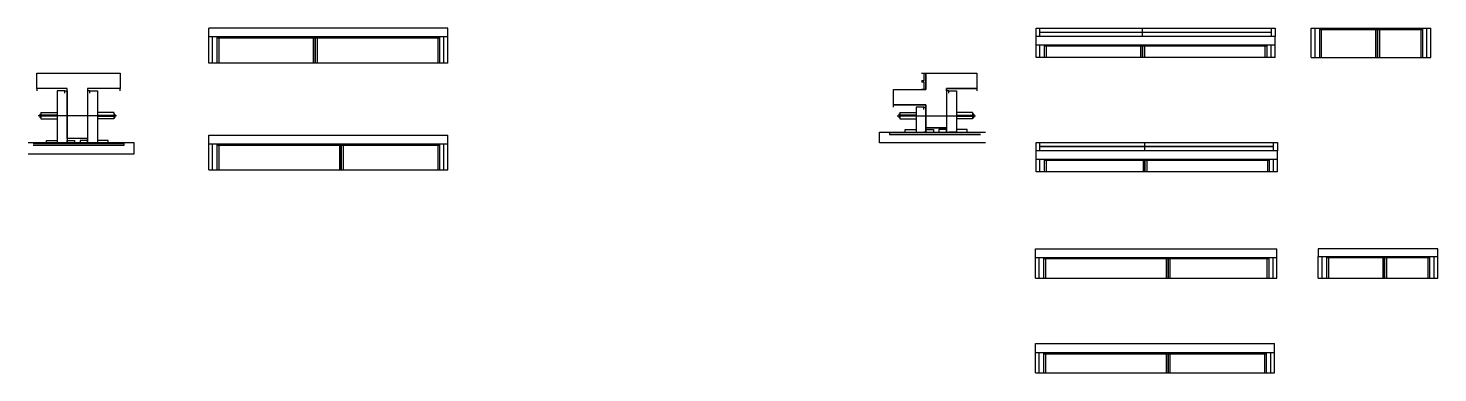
# Model space of a CAD drawing. Header units: metres. Extents: x 166 to 2761, y 11651 to 12285.
import ezdxf

# ---------------------------------------------------------------- set-up
doc = ezdxf.new("R2010")
doc.units = ezdxf.units.M
for name, color, linetype in [('barrote', 7, 'Continuous'), ('CONCRETO', 7, 'Continuous'), ('COTA', 7, 'Continuous'), ('Madeira', 7, 'Continuous'), ('Painéis', 7, 'Continuous'), ('SARR_2.2x7', 7, 'Continuous'), ('SARR_3.5x7', 7, 'Continuous'), ('SCO-___-LAJ', 7, 'Continuous'), ('TENSOR', 7, 'Continuous')]:
    doc.layers.add(name, color=color, linetype=linetype)

msp = doc.modelspace()

# ---------------------------------------------------------------- linework, layer by layer
at = {"color": 7, "lineweight": 25}
for p, q in [((187.7, 12127.1), (187.7, 12121.1)), ((187.7, 12127.1), (189.7, 12127.1)), ((189.7, 12121.1), (187.7, 12121.1)), ((189.7, 12130.1), (189.7, 12118.1)), ((189.7, 12130.1), (219.7, 12130.1)), ((219.7, 12125.1), (189.7, 12125.1)), ((219.7, 12123.1), (189.7, 12123.1)), ((323.7, 12130.1), (293.7, 12130.1)), ((293.7, 12125.1), (323.7, 12125.1)), ((293.7, 12123.1), (323.7, 12123.1)), ((323.7, 12130.1), (323.7, 12118.1)), ((323.7, 12127.1), (325.7, 12127.1)), ((323.7, 12121.1), (325.7, 12121.1)), ((325.7, 12127.1), (325.7, 12121.1)), ((1769, 12127.1), (1769, 12121.1)), ((1771, 12127.1), (1769, 12127.1)), ((1771, 12121.1), (1769, 12121.1)), ((1771, 12130.1), (1771, 12118.1)), ((1771, 12130.1), (1801, 12130.1)), ((1801, 12125.1), (1771, 12125.1)), ((1801, 12123.1), (1771, 12123.1)), ((1905, 12130.1), (1875, 12130.1)), ((1875, 12125.1), (1905, 12125.1)), ((1875, 12123.1), (1905, 12123.1)), ((1905, 12130.1), (1905, 12118.1)), ((1907, 12127.1), (1905, 12127.1)), ((1905, 12121.1), (1907, 12121.1)), ((1907, 12127.1), (1907, 12121.1)), ((189.7, 12118.1), (219.7, 12118.1)), ((323.7, 12118.1), (293.7, 12118.1)), ((1771, 12118.1), (1801, 12118.1)), ((1905, 12118.1), (1875, 12118.1))]:
    msp.add_line(p, q, dxfattribs=at)
at = {"layer": 'barrote', "color": 7, "lineweight": 25}
for points in [[(1928.5, 12074.1), (1733.3, 12074.1), (1733.3, 12094.1), (1928.5, 12094.1)], [(166.2, 12054.1), (361.4, 12054.1), (361.4, 12074.1), (166.2, 12074.1)]]:
    msp.add_lwpolyline(points, dxfattribs=at)
at = {"layer": 'CONCRETO', "color": 7, "lineweight": 25}
for points in [[(182.1, 12174.1), (182.1, 12202.1), (335.7, 12202.1), (335.7, 12174.1), (275.7, 12174.1), (275.7, 12082.1), (237.7, 12082.1), (237.7, 12174.1)], [(1912.6, 12202.1), (1912.6, 12174.1), (1857, 12174.1), (1857, 12102.1), (1819, 12102.1), (1819, 12144.1), (1759, 12144.1), (1759, 12172.1), (1819, 12172.1), (1819, 12202.1), (1912.6, 12202.1)]]:
    msp.add_lwpolyline(points, dxfattribs=at)
at = {"layer": 'COTA', "color": 7, "lineweight": 25}
for p, q in [((938.6, 12284.9), (498.6, 12284.9)), ((498.6, 12268.9), (498.6, 12284.9)), ((938.6, 12268.9), (938.6, 12284.9)), ((2461.7, 12269.9), (2021.7, 12269.9)), ((2021.7, 12253.9), (2021.7, 12269.9)), ((2461.7, 12253.9), (2461.7, 12269.9)), ((498.6, 12088.3), (938.6, 12088.3)), ((498.6, 12072.3), (498.6, 12088.3)), ((938.6, 12072.3), (938.6, 12088.3)), ((2466.2, 12059.8), (2021.7, 12059.8)), ((2021.7, 12043.8), (2021.7, 12059.8)), ((2466.2, 12043.8), (2466.2, 12059.8)), ((2020.7, 11879.5), (2465.2, 11879.5)), ((2020.7, 11863.5), (2020.7, 11879.5)), ((2465.2, 11863.5), (2465.2, 11879.5)), ((2761.4, 11879.5), (2541.4, 11879.5)), ((2541.4, 11879.5), (2541.4, 11865.5)), ((2761.4, 11865.5), (2761.4, 11879.5)), ((2020.7, 11705.5), (2460.7, 11705.5)), ((2020.7, 11688.5), (2020.7, 11705.5)), ((2460.7, 11688.5), (2460.7, 11705.5))]:
    msp.add_line(p, q, dxfattribs=at)
at = {"layer": 'Madeira', "color": 7, "lineweight": 25}
for points in [[(1811, 12202.1), (1815.4, 12202.1), (1815.4, 12188.1), (1811, 12188.1)], [(1811, 12186.1), (1815.4, 12186.1), (1815.4, 12172.1), (1811, 12172.1)], [(233.7, 12165.7), (233.7, 12170.1), (219.7, 12170.1), (219.7, 12165.7)], [(233.7, 12170.1), (219.7, 12170.1), (219.7, 12074.1), (233.7, 12074.1)], [(279.7, 12165.7), (279.7, 12170.1), (293.7, 12170.1), (293.7, 12165.7)], [(279.7, 12170.1), (293.7, 12170.1), (293.7, 12074.1), (279.7, 12074.1)], [(1861, 12165.7), (1861, 12170.1), (1875, 12170.1), (1875, 12165.7)], [(1861, 12170.1), (1875, 12170.1), (1875, 12094.1), (1861, 12094.1)], [(1815, 12135.7), (1815, 12140.1), (1801, 12140.1), (1801, 12135.7)], [(1815, 12140.1), (1801, 12140.1), (1801, 12094.1), (1815, 12094.1)], [(1781, 12094.1), (1781, 12098.5), (1801, 12098.5), (1801, 12094.1)], [(1819, 12094.1), (1819, 12098.5), (1833, 12098.5), (1833, 12094.1)], [(1857, 12094.1), (1857, 12098.5), (1843, 12098.5), (1843, 12094.1)], [(1895, 12094.1), (1895, 12098.5), (1875, 12098.5), (1875, 12094.1)], [(199.7, 12074.1), (199.7, 12078.5), (219.7, 12078.5), (219.7, 12074.1)], [(237.7, 12074.1), (237.7, 12078.5), (251.7, 12078.5), (251.7, 12074.1)], [(275.7, 12074.1), (275.7, 12078.5), (261.7, 12078.5), (261.7, 12074.1)], [(313.7, 12074.1), (313.7, 12078.5), (293.7, 12078.5), (293.7, 12074.1)]]:
    msp.add_lwpolyline(points, dxfattribs=at)
at = {"layer": 'Painéis', "color": 7, "lineweight": 25}
for p, q in [((2021.7, 12269.9), (2021.7, 12284.9)), ((2021.7, 12284.9), (2461.7, 12284.9)), ((2217.7, 12269.9), (2217.7, 12284.9)), ((2461.7, 12284.9), (2461.7, 12269.9)), ((2528.4, 12284.9), (2748.4, 12284.9)), ((2528.4, 12230.9), (2528.4, 12284.9)), ((2650.4, 12230.9), (2650.4, 12284.9)), ((2748.4, 12230.9), (2748.4, 12284.9)), ((938.6, 12268.9), (498.6, 12268.9)), ((498.6, 12220.9), (498.6, 12268.9)), ((694.6, 12220.9), (694.6, 12268.9)), ((938.6, 12220.9), (938.6, 12268.9)), ((2461.7, 12269.9), (2021.7, 12269.9)), ((2461.7, 12253.9), (2021.7, 12253.9)), ((2021.7, 12230.9), (2021.7, 12253.9)), ((2217.7, 12230.9), (2217.7, 12253.9)), ((2461.7, 12230.9), (2461.7, 12253.9)), ((2461.7, 12230.9), (2021.7, 12230.9)), ((2528.4, 12230.9), (2748.4, 12230.9)), ((938.6, 12220.9), (498.6, 12220.9)), ((498.6, 12072.3), (938.6, 12072.3)), ((498.6, 12024.3), (498.6, 12072.3)), ((742.6, 12024.3), (742.6, 12072.3)), ((938.6, 12024.3), (938.6, 12072.3)), ((2021.7, 12059.8), (2021.7, 12074.8)), ((2021.7, 12074.8), (2466.2, 12074.8)), ((2222.2, 12059.8), (2222.2, 12074.8)), ((2466.2, 12074.8), (2466.2, 12059.8)), ((2466.2, 12059.8), (2021.7, 12059.8)), ((2466.2, 12043.8), (2021.7, 12043.8)), ((2021.7, 12020.8), (2021.7, 12043.8)), ((2222.2, 12020.8), (2222.2, 12043.8)), ((2466.2, 12020.8), (2466.2, 12043.8)), ((498.6, 12024.3), (938.6, 12024.3)), ((2466.2, 12020.8), (2021.7, 12020.8)), ((2020.7, 11863.5), (2465.2, 11863.5)), ((2020.7, 11825.5), (2020.7, 11863.5)), ((2264.7, 11825.5), (2264.7, 11863.5)), ((2465.2, 11825.5), (2465.2, 11863.5)), ((2541.4, 11865.5), (2761.4, 11865.5)), ((2541.4, 11825.5), (2541.4, 11865.5)), ((2663.4, 11825.5), (2663.4, 11865.5)), ((2761.4, 11825.5), (2761.4, 11865.5)), ((2020.7, 11825.5), (2465.2, 11825.5)), ((2541.4, 11825.5), (2761.4, 11825.5)), ((2020.7, 11688.5), (2460.7, 11688.5)), ((2020.7, 11651.5), (2020.7, 11688.5)), ((2264.7, 11651.5), (2264.7, 11688.5)), ((2460.7, 11651.5), (2460.7, 11688.5)), ((2020.7, 11651.5), (2460.7, 11651.5))]:
    msp.add_line(p, q, dxfattribs=at)
for points in [[(1815.4, 12202.1), (1819, 12202.1), (1819, 12172.1), (1815.4, 12172.1)], [(237.7, 12170.1), (237.7, 12174.1), (182.1, 12174.1), (182.1, 12170.1)], [(335.7, 12170.1), (335.7, 12174.1), (275.7, 12174.1), (275.7, 12170.1)], [(1857, 12170.1), (1857, 12174.1), (1912.6, 12174.1), (1912.6, 12170.1)], [(233.7, 12170.1), (237.7, 12170.1), (237.7, 12074.1), (233.7, 12074.1)], [(279.7, 12170.1), (275.7, 12170.1), (275.7, 12074.1), (279.7, 12074.1)], [(1861, 12170.1), (1857, 12170.1), (1857, 12094.1), (1861, 12094.1)], [(1759, 12140.1), (1759, 12144.1), (1819, 12144.1), (1819, 12140.1)], [(1815, 12140.1), (1819, 12140.1), (1819, 12094.1), (1815, 12094.1)], [(1819, 12098.5), (1819, 12102.1), (1857, 12102.1), (1857, 12098.5)], [(275.7, 12078.5), (275.7, 12082.1), (237.7, 12082.1), (237.7, 12078.5)]]:
    msp.add_lwpolyline(points, dxfattribs=at)
at = {"layer": 'SARR_2.2x7', "color": 7, "lineweight": 25}
for p, q in [((2028.7, 12269.9), (2028.7, 12284.9)), ((2028.7, 12277.9), (2454.7, 12277.9)), ((2454.7, 12276.9), (2028.7, 12276.9)), ((2454.7, 12284.9), (2454.7, 12269.9)), ((2535.4, 12230.9), (2535.4, 12284.9)), ((2543.4, 12282.7), (2650.4, 12282.7)), ((2650.4, 12282.7), (2733.4, 12282.7)), ((2741.4, 12230.9), (2741.4, 12284.9)), ((505.6, 12220.9), (505.6, 12268.9)), ((694.6, 12266.7), (513.6, 12266.7)), ((923.6, 12266.7), (694.6, 12266.7)), ((931.6, 12220.9), (931.6, 12268.9)), ((2028.7, 12230.9), (2028.7, 12253.9)), ((2217.7, 12251.7), (2036.7, 12251.7)), ((2446.7, 12251.7), (2217.7, 12251.7)), ((2454.7, 12230.9), (2454.7, 12253.9)), ((505.6, 12024.3), (505.6, 12072.3)), ((513.6, 12070.1), (742.6, 12070.1)), ((742.6, 12070.1), (923.6, 12070.1)), ((931.6, 12024.3), (931.6, 12072.3)), ((2028.7, 12059.8), (2028.7, 12074.8)), ((2028.7, 12067.8), (2459.2, 12067.8)), ((2459.2, 12059.8), (2459.2, 12074.8)), ((2459.2, 12066.8), (2028.7, 12066.8)), ((2028.7, 12020.8), (2028.7, 12043.8)), ((2459.2, 12020.8), (2459.2, 12043.8)), ((2222.2, 12041.6), (2036.7, 12041.6)), ((2451.2, 12041.6), (2222.2, 12041.6)), ((2027.7, 11825.5), (2027.7, 11863.5)), ((2035.7, 11861.3), (2264.7, 11861.3)), ((2264.7, 11861.3), (2450.2, 11861.3)), ((2458.2, 11825.5), (2458.2, 11863.5)), ((2548.4, 11825.5), (2548.4, 11865.5)), ((2556.4, 11863.3), (2663.4, 11863.3)), ((2663.4, 11863.3), (2746.4, 11863.3)), ((2754.4, 11825.5), (2754.4, 11865.5)), ((2027.7, 11651.5), (2027.7, 11688.5)), ((2035.7, 11686.3), (2264.7, 11686.3)), ((2264.7, 11686.3), (2445.7, 11686.3)), ((2453.7, 11651.5), (2453.7, 11688.5))]:
    msp.add_line(p, q, dxfattribs=at)
at = {"layer": 'SARR_3.5x7', "color": 7, "lineweight": 25}
for p, q in [((2543.4, 12284.9), (2543.4, 12230.9)), ((2546.9, 12282.7), (2546.9, 12230.9)), ((2646.9, 12282.7), (2646.9, 12230.9)), ((2650.4, 12282.7), (2650.4, 12230.9)), ((2653.9, 12282.7), (2653.9, 12230.9)), ((2729.9, 12282.7), (2729.9, 12230.9)), ((2733.4, 12284.9), (2733.4, 12230.9)), ((513.6, 12268.9), (513.6, 12220.9)), ((517.1, 12266.7), (517.1, 12220.9)), ((691.1, 12266.7), (691.1, 12220.9)), ((694.6, 12266.7), (694.6, 12220.9)), ((698.1, 12266.7), (698.1, 12220.9)), ((920.1, 12266.7), (920.1, 12220.9)), ((923.6, 12268.9), (923.6, 12220.9)), ((2036.7, 12253.9), (2036.7, 12230.9)), ((2040.2, 12251.7), (2040.2, 12230.9)), ((2214.2, 12251.7), (2214.2, 12230.9)), ((2217.7, 12251.7), (2217.7, 12230.9)), ((2221.2, 12251.7), (2221.2, 12230.9)), ((2443.2, 12251.7), (2443.2, 12230.9)), ((2446.7, 12253.9), (2446.7, 12230.9)), ((2040.2, 12230.9), (2036.7, 12230.9)), ((2217.7, 12230.9), (2214.2, 12230.9)), ((2221.2, 12230.9), (2217.7, 12230.9)), ((2446.7, 12230.9), (2443.2, 12230.9)), ((2543.4, 12230.9), (2546.9, 12230.9)), ((2646.9, 12230.9), (2650.4, 12230.9)), ((2650.4, 12230.9), (2653.9, 12230.9)), ((2729.9, 12230.9), (2733.4, 12230.9)), ((517.1, 12220.9), (513.6, 12220.9)), ((694.6, 12220.9), (691.1, 12220.9)), ((698.1, 12220.9), (694.6, 12220.9)), ((923.6, 12220.9), (920.1, 12220.9)), ((513.6, 12072.3), (513.6, 12024.3)), ((517.1, 12070.1), (517.1, 12024.3)), ((739.1, 12070.1), (739.1, 12024.3)), ((742.6, 12070.1), (742.6, 12024.3)), ((746.1, 12070.1), (746.1, 12024.3)), ((920.1, 12070.1), (920.1, 12024.3)), ((923.6, 12072.3), (923.6, 12024.3)), ((2036.7, 12043.8), (2036.7, 12020.8)), ((2451.2, 12043.8), (2451.2, 12020.8)), ((513.6, 12024.3), (517.1, 12024.3)), ((739.1, 12024.3), (742.6, 12024.3)), ((742.6, 12024.3), (746.1, 12024.3)), ((920.1, 12024.3), (923.6, 12024.3)), ((2040.2, 12020.8), (2036.7, 12020.8)), ((2040.2, 12041.6), (2040.2, 12020.8)), ((2218.7, 12041.6), (2218.7, 12020.8)), ((2222.2, 12020.8), (2218.7, 12020.8)), ((2222.2, 12041.6), (2222.2, 12020.8)), ((2225.7, 12020.8), (2222.2, 12020.8)), ((2225.7, 12041.6), (2225.7, 12020.8)), ((2447.7, 12041.6), (2447.7, 12020.8)), ((2451.2, 12020.8), (2447.7, 12020.8)), ((2035.7, 11863.5), (2035.7, 11825.5)), ((2039.2, 11861.3), (2039.2, 11825.5)), ((2261.2, 11861.3), (2261.2, 11825.5)), ((2264.7, 11861.3), (2264.7, 11825.5)), ((2268.2, 11861.3), (2268.2, 11825.5)), ((2446.7, 11861.3), (2446.7, 11825.5)), ((2450.2, 11863.5), (2450.2, 11825.5)), ((2556.4, 11865.5), (2556.4, 11825.5)), ((2559.9, 11863.3), (2559.9, 11825.5)), ((2659.9, 11863.3), (2659.9, 11825.5)), ((2663.4, 11863.3), (2663.4, 11825.5)), ((2666.9, 11863.3), (2666.9, 11825.5)), ((2742.9, 11863.3), (2742.9, 11825.5)), ((2746.4, 11865.5), (2746.4, 11825.5)), ((2035.7, 11825.5), (2039.2, 11825.5)), ((2261.2, 11825.5), (2264.7, 11825.5)), ((2264.7, 11825.5), (2268.2, 11825.5)), ((2446.7, 11825.5), (2450.2, 11825.5)), ((2556.4, 11825.5), (2559.9, 11825.5)), ((2659.9, 11825.5), (2663.4, 11825.5)), ((2663.4, 11825.5), (2666.9, 11825.5)), ((2742.9, 11825.5), (2746.4, 11825.5)), ((2035.7, 11688.5), (2035.7, 11651.5)), ((2039.2, 11686.3), (2039.2, 11651.5)), ((2261.2, 11686.3), (2261.2, 11651.5)), ((2264.7, 11686.3), (2264.7, 11651.5)), ((2268.2, 11686.3), (2268.2, 11651.5)), ((2442.2, 11686.3), (2442.2, 11651.5)), ((2445.7, 11688.5), (2445.7, 11651.5)), ((2035.7, 11651.5), (2039.2, 11651.5)), ((2261.2, 11651.5), (2264.7, 11651.5)), ((2264.7, 11651.5), (2268.2, 11651.5)), ((2442.2, 11651.5), (2445.7, 11651.5))]:
    msp.add_line(p, q, dxfattribs=at)
at = {"layer": 'SCO-___-LAJ', "color": 7, "lineweight": 25}
for points in [[(175.2, 12072.8), (342.5, 12072.8), (342.5, 12069.6), (175.2, 12069.6)], [(1919.5, 12092.8), (1752.2, 12092.8), (1752.2, 12089.6), (1919.5, 12089.6)]]:
    msp.add_lwpolyline(points, dxfattribs=at)
at = {"layer": 'TENSOR', "color": 7, "lineweight": 25}
for p, q in [((328.7, 12124.1), (184.4, 12124.1)), ((1766, 12124.1), (1910.3, 12124.1))]:
    msp.add_line(p, q, dxfattribs=at)

doc.saveas('drawing.dxf')
